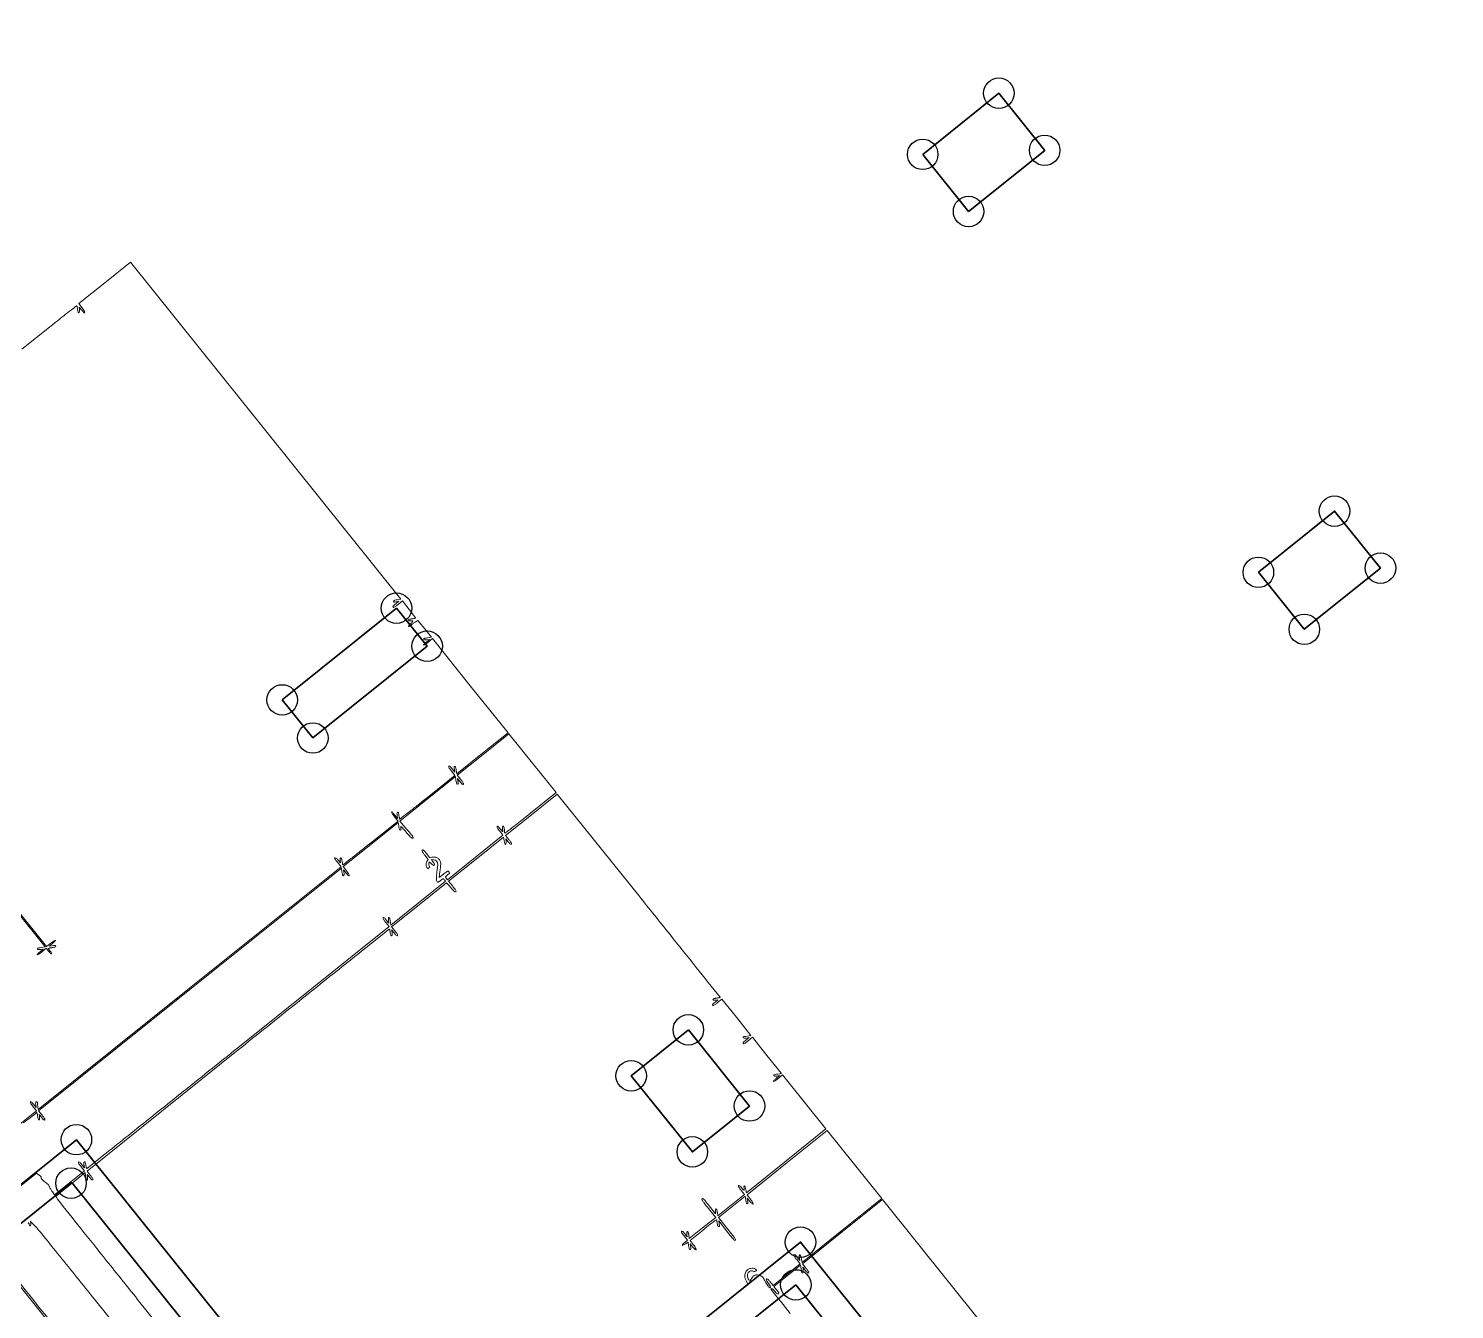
# Model space of a CAD drawing. Header units: metres. Extents: x 7511766 to 7511973, y 4692310 to 4692411.
# Drawn here: x 7511946.05 to 7511957.74, y 4692360.63 to 4692371.13 of the extents above; entities that cross this region are included whole.
import ezdxf

# ---------------------------------------------------------------- set-up
doc = ezdxf.new("R2010")
doc.units = ezdxf.units.M
doc.layers.get('0').update_dxf_attribs({"lineweight": 0})
doc.layers.add('A - objekti 1 gjendja faktike_Pen_No__8', color=7, linetype='Continuous', lineweight=0, true_color=0xa80f02)
doc.layers.add('ll-cde-shtyllat', color=7, linetype='Continuous', lineweight=0)
doc.layers.add('shytllat', color=5, linetype='Continuous', lineweight=0)

# ---------------------------------------------------------------- blocks, each defined once
blk = doc.blocks.new('A$C51214811')
for points in [[(348.26, 173.25, 0.000004), (345.22, 175.34, 0.001686)], [(345.72, 195.06, -0.000133), (331.63, 195.08, -0.001108)], [(325.24, 195.1, -0.000175), (321.04, 195.13, -0.412304), (320.96, 195.21, -0.248046), (320.99, 195.27, -0.086321), (321.08, 195.31, -0.042501), (321.25, 195.34, -0.010017), (321.53, 195.35, 0.009548), (321.83, 195.37, 0.049915), (321.99, 195.4, 0.10733), (322.08, 195.45, 0.169902), (322.13, 195.53, 0.1938), (322.11, 195.6, 0.186996), (322.05, 195.65, 0.057137), (321.9, 195.67, 0.006437), (321.55, 195.67), (320.96, 195.67), (320.96, 198.01), (320.96, 200.34), (321.41, 200.08, 0.004616), (321.76, 199.89, 0.066284), (321.89, 199.84, 0.315049), (321.95, 199.86, 0.147671), (321.97, 199.95, 0.168972), (321.95, 200, 0.03918), (321.88, 200.08, 0.036138), (321.78, 200.16, 0.0286), (321.65, 200.24), (321.34, 200.41), (321.91, 200.41, 0.009031), (322.2, 200.42, 0.045588), (322.36, 200.44, 0.104163), (322.45, 200.48, 0.236978), (322.48, 200.54, 0.273642), (322.44, 200.6, 0.084509), (322.33, 200.64, 0.035355), (322.12, 200.66, 0.005946), (321.72, 200.67), (320.96, 200.67), (320.96, 207.69), (320.96, 214.71), (363.94, 214.71)], [(443.31, 173.75, -0.000001), (443.33, 190.23, -0.415883)], [(500.58, 291.8, -0.000003), (500.6, 303.34, -0.41574)], [(239.32, 129.66, -0.002645), (239.34, 130.87, -0.000282), (239.35, 131.94, -0.421127), (239.38, 131.97, -0.10382), (239.42, 131.96, -0.007062), (239.53, 131.91, -0.009869), (239.65, 131.84, -0.007234), (239.78, 131.76, 0.028609), (240.14, 131.57, 0.215036), (240.32, 131.56, 0.550574), (240.34, 131.66, 0.037328), (240.06, 131.88), (239.78, 132.05), (240.31, 132.05, 0.010038), (240.58, 132.06, 0.04885), (240.73, 132.08, 0.11021), (240.81, 132.12, 0.227201), (240.84, 132.18, 0.273642), (240.8, 132.25, 0.084509), (240.69, 132.28, 0.035355), (240.48, 132.3, 0.005946), (240.08, 132.31), (239.32, 132.31), (239.32, 158.83), (239.32, 185.36), (239.77, 185.1, 0.005091), (240.1, 184.92, 0.060859), (240.24, 184.86, 0.280946), (240.3, 184.88, 0.183407), (240.33, 184.96, 0.174943), (240.31, 185.01, 0.032609), (240.24, 185.09, 0.031428), (240.14, 185.17, 0.024173), (240.02, 185.25), (239.7, 185.43), (240.28, 185.44, 0.009076), (240.55, 185.44, 0.039044), (240.72, 185.46, 0.088698), (240.8, 185.49, 0.348407), (240.82, 185.54, 0.245891), (240.77, 185.59, 0.029679), (240.61, 185.63, 0.024548), (240.38, 185.66, 0.009086), (240.05, 185.67), (239.32, 185.7), (239.32, 190.52), (239.32, 195.33), (239.74, 195.08, 0.009261), (240.06, 194.9, 0.067668), (240.22, 194.84, 0.245826), (240.3, 194.86, 0.211069), (240.33, 194.95, 0.171154), (240.31, 195, 0.047659), (240.25, 195.06, 0.042209), (240.16, 195.13, 0.033573), (240.06, 195.18, -0.164663), (239.99, 195.24, -0.522048), (240.01, 195.28, -0.030937), (240.25, 195.31, -0.001698), (241.01, 195.34, 0.00296), (241.73, 195.37, 0.027423), (242.04, 195.4, 0.075702), (242.2, 195.45, 0.235029), (242.26, 195.53, 0.333368), (242.22, 195.62, 0.096821), (242.07, 195.66, 0.02463), (241.73, 195.68, 0.001819), (240.81, 195.66), (239.32, 195.63), (239.32, 200.48), (239.32, 205.34), (239.77, 205.08, 0.013839), (240.05, 204.93, 0.076968), (240.21, 204.88, 0.231469), (240.3, 204.91, 0.205869), (240.33, 204.99, 0.216432), (240.32, 205.03, 0.019681), (240.24, 205.09, 0.022693), (240.14, 205.16, 0.015755), (240.02, 205.23), (239.7, 205.4), (240.27, 205.4, 0.009031), (240.56, 205.41, 0.045588), (240.72, 205.43, 0.104163), (240.81, 205.47, 0.236978), (240.84, 205.53, 0.273642), (240.8, 205.59, 0.084509), (240.69, 205.63, 0.035355), (240.48, 205.65, 0.005946), (240.08, 205.66), (239.32, 205.66), (239.32, 210.18), (239.32, 214.71), (244.48, 214.71), (249.64, 214.71), (249.64, 210.22, -0.000907), (249.63, 207.9, -0.005065), (249.62, 206.65, -0.002917), (249.59, 205.83, -0.568896), (249.53, 205.79, -0.003685), (249.47, 205.83, -0.000678), (249.36, 205.9, -0.000729), (249.23, 205.98, -0.000663), (249.1, 206.06, 0.034313), (248.81, 206.21, 0.321362), (248.68, 206.19, 0.414408), (248.68, 206.07, 0.037281), (248.93, 205.88), (249.25, 205.66), (248.73, 205.66, 0.010027), (248.46, 205.65, 0.049062), (248.31, 205.63, 0.111131), (248.23, 205.59, 0.226743), (248.2, 205.53, 0.266366), (248.24, 205.47, 0.088943), (248.34, 205.43, 0.037256), (248.54, 205.41, 0.00643), (248.92, 205.4), (249.64, 205.4), (249.64, 200.54), (249.64, 195.67), (249.38, 195.67, -0.0387), (249.23, 195.69, -0.222479), (249.16, 195.73, -0.126045), (249.14, 195.83, -0.009722), (249.13, 196.1, 0.010324), (249.13, 196.36, 0.105983), (249.1, 196.46, 0.217022), (249.04, 196.51, 0.063163), (248.92, 196.52, 0.107498), (248.8, 196.49, 0.221958), (248.73, 196.42, 0.062393), (248.71, 196.25, 0.003589), (248.7, 195.74), (248.7, 194.96), (248.13, 195.57, 0.007517), (247.89, 195.82, 0.008037), (247.65, 196.06, 0.007695), (247.44, 196.26, 0.036913), (247.31, 196.36, 0.106481), (246.92, 196.51, 0.114475), (246.51, 196.48, 0.114501), (246.16, 196.28, 0.106568), (245.92, 195.93), (245.81, 195.67), (245.05, 195.67, 0.004652), (244.61, 195.67, 0.045468), (244.43, 195.65, 0.161816), (244.35, 195.6, 0.233524), (244.32, 195.53, 0.194738), (244.37, 195.45, 0.09821), (244.48, 195.4, 0.040737), (244.69, 195.37, 0.00627), (245.09, 195.35), (245.83, 195.33), (245.95, 195.04, 0.06655), (246.08, 194.82, 0.063701), (246.27, 194.64, 0.070589), (246.47, 194.52, 0.141716), (246.65, 194.51, 0.182697), (246.77, 194.58, 0.190443), (246.81, 194.71, 0.175214), (246.75, 194.83, 0.161593), (246.61, 194.9, -0.070178), (246.53, 194.92, -0.040817), (246.44, 194.97, -0.039935), (246.36, 195.04, -0.05326), (246.3, 195.11, -0.034318), (246.23, 195.22, -0.352651), (246.24, 195.28, -0.141456), (246.31, 195.31, -0.006209), (246.57, 195.34, 0.017987), (246.76, 195.36, 0.055107), (246.88, 195.4, 0.096054), (246.95, 195.45, 0.200458), (246.97, 195.51, 0.204984), (246.95, 195.57, 0.09568), (246.88, 195.61, 0.053604), (246.75, 195.65, 0.016659), (246.55, 195.67), (246.13, 195.72), (246.32, 195.91, -0.051679), (246.42, 195.99, -0.04751), (246.53, 196.05, -0.047238), (246.66, 196.09, -0.049759), (246.78, 196.1, -0.091469), (246.96, 196.07, -0.068605), (247.13, 195.97, -0.035955), (247.35, 195.78, -0.006703), (247.73, 195.4, 0.00777), (248.21, 194.91, 0.027056), (248.54, 194.62, 0.042437), (248.79, 194.46, 0.124499), (248.98, 194.41, 0.158754), (249.06, 194.43, 0.160456), (249.1, 194.49, 0.066478), (249.13, 194.62, 0.01072), (249.13, 194.87, -0.008002), (249.14, 195.17, -0.11737), (249.16, 195.28, -0.230406), (249.23, 195.32, -0.041432), (249.38, 195.34), (249.64, 195.34), (249.64, 190.55), (249.64, 185.76), (249.26, 185.98, 0.023984), (248.86, 186.19, 0.220063), (248.67, 186.19, 0.559736), (248.66, 186.09, 0.030161), (248.99, 185.85), (249.26, 185.69), (248.73, 185.69, 0.009996), (248.46, 185.69, 0.048921), (248.31, 185.67, 0.110787), (248.23, 185.63, 0.227124), (248.2, 185.57, 0.266366), (248.24, 185.5, 0.088943), (248.34, 185.46, 0.037256), (248.54, 185.44, 0.00643), (248.92, 185.44), (249.64, 185.44), (249.64, 158.96, -0.000198), (249.63, 148.8, -0.000331), (249.62, 140.26, -0.000004), (249.61, 132.5, -0.413589), (249.58, 132.48, -0.112583), (249.55, 132.49, -0.005525), (249.43, 132.54, -0.008721), (249.3, 132.61, -0.006167), (249.16, 132.69, 0.019245), (249.01, 132.77, 0.026757), (248.87, 132.83, 0.02563), (248.76, 132.87, 0.20198), (248.71, 132.86, 0.236311), (248.66, 132.79, 0.203233), (248.69, 132.71, 0.07532), (248.81, 132.61, 0.017788), (249.03, 132.48), (249.34, 132.32), (248.77, 132.31, 0.009031), (248.48, 132.31, 0.045588), (248.32, 132.28, 0.104163), (248.23, 132.24, 0.236978), (248.2, 132.18, 0.266366), (248.24, 132.12, 0.088943), (248.34, 132.08, 0.037256), (248.54, 132.06, 0.00643), (248.92, 132.06), (249.64, 132.06), (249.64, 129.43), (249.64, 126.8), (249.15, 126.83, -0.010899), (248.94, 126.86, -0.008191), (248.71, 126.89, -0.00829), (248.5, 126.93, -0.01881), (248.33, 126.96, 0.029135), (248.15, 127, 0.048172), (248, 127.01, 0.046851), (247.84, 126.99, 0.0259), (247.66, 126.93, -0.038357), (247.35, 126.85, -0.03421), (247.03, 126.82, -0.030559), (246.75, 126.82, -0.294441), (246.66, 126.89, 0.300125), (246.63, 126.91, 0.030911), (246.52, 126.91, 0.029329), (246.38, 126.9, 0.016376), (246.21, 126.86), (245.79, 126.75), (245.77, 99.71)], [(98.06, 90.5, -0.000001), (113.4, 90.48, -0.426088)], [(102.62, 138.06, -0.000001), (113.4, 138.04, -0.0589)], [(201.34, 137.96, -0.000006), (209, 137.94, -0.425725)], [(201.34, 147.01, -0.000006), (209, 146.99, -0.425725)], [(215.88, 147.03), (222.4, 147.03), (222.14, 146.58, 0.005105), (221.96, 146.25, 0.05887), (221.91, 146.11, 0.273209), (221.92, 146.04, 0.194915), (222, 146.02, 0.175744), (222.05, 146.03, 0.030637), (222.13, 146.11, 0.030019), (222.21, 146.21, 0.022931), (222.29, 146.33), (222.47, 146.65), (222.48, 146.08, 0.013372), (222.49, 145.86, 0.023366), (222.51, 145.67, 0.020491), (222.53, 145.53, 0.346819), (222.57, 145.51, 0.365646), (222.6, 145.54, 0.014491), (222.63, 145.72, 0.018502), (222.65, 145.96, 0.009164), (222.65, 146.27), (222.65, 147.03), (223.16, 147.03, 0.015416), (223.35, 147.04, 0.025878), (223.52, 147.05, 0.024068), (223.64, 147.08, 0.339565), (223.67, 147.11, 0.322437), (223.64, 147.15, 0.031449), (223.54, 147.17, 0.03053), (223.41, 147.19, 0.01883), (223.24, 147.2, -0.007463), (223.08, 147.2, -0.012392), (222.94, 147.21, -0.006021), (222.83, 147.22, -0.384214), (222.82, 147.23, -0.118776), (222.83, 147.26, -0.002401), (222.88, 147.36, -0.005535), (222.95, 147.49, -0.003675), (223.03, 147.63, 0.021224), (223.24, 148.05, 0.269191), (223.23, 148.21, 0.509183), (223.12, 148.22, 0.024444), (222.87, 147.85), (222.66, 147.5), (222.65, 148.11, 0.012164), (222.65, 148.35, 0.02208), (222.63, 148.55, 0.018882), (222.6, 148.69, 0.351751), (222.57, 148.72, 0.365646), (222.53, 148.69, 0.014491), (222.51, 148.51, 0.018502), (222.49, 148.27, 0.009164), (222.48, 147.96), (222.48, 147.2), (215.96, 147.2)], [(156.67, 185.38, -0.000002), (156.68, 191.94, -0.41377)], [(156.66, 195.67), (156.66, 200.5, -0.000842), (156.67, 203, -0.004705), (156.68, 204.34, -0.002522), (156.71, 205.23, -0.56998), (156.77, 205.27, -0.003685), (156.83, 205.23, -0.000678), (156.94, 205.16, -0.000729), (157.07, 205.08, -0.000663), (157.2, 205, 0.03479), (157.49, 204.85, 0.312375), (157.62, 204.87, 0.422084), (157.62, 204.99, 0.03844), (157.38, 205.18), (157.06, 205.4), (157.6, 205.42, 0.013844), (158.1, 205.46, 0.614416), (158.13, 205.53, 0.192919), (157.97, 205.61, 0.010005), (157.4, 205.64), (156.66, 205.66), (156.66, 210.19), (156.66, 214.71), (186.2, 214.71), (215.73, 214.71), (215.47, 214.25, 0.013839), (215.33, 213.98, 0.076968), (215.28, 213.82, 0.231469), (215.3, 213.73, 0.205869), (215.39, 213.69, 0.216432), (215.42, 213.71, 0.019681), (215.49, 213.79, 0.022693), (215.55, 213.89, 0.015755), (215.62, 214.01), (215.79, 214.33), (215.79, 213.76, 0.009031), (215.8, 213.47, 0.045588), (215.82, 213.3, 0.104163), (215.86, 213.22, 0.236978), (215.93, 213.19, 0.273642), (215.99, 213.22, 0.084509), (216.03, 213.34, 0.035355), (216.05, 213.54, 0.005946), (216.05, 213.95), (216.05, 214.71), (217.53, 214.71, -0.004017), (218.1, 214.71, -0.006694), (218.58, 214.69, -0.001794), (218.99, 214.67, -0.40162), (219.01, 214.65, -0.111035), (219, 214.61, -0.00754), (218.95, 214.5, -0.010506), (218.88, 214.38, -0.007675), (218.8, 214.24, 0.012268), (218.72, 214.11, 0.014838), (218.66, 213.97, 0.013493), (218.61, 213.86, 0.091427), (218.59, 213.8, 0.200111), (218.62, 213.72, 0.321279), (218.69, 213.71, 0.109984), (218.8, 213.79, 0.037152), (218.92, 213.95, -0.066459), (219.04, 214.1, -0.464209), (219.12, 214.09, -0.13483), (219.17, 213.94, -0.013814), (219.18, 213.56, 0.021337), (219.19, 213.42, 0.034326), (219.21, 213.3, 0.037991), (219.23, 213.21, 0.308329), (219.27, 213.19, 0.286793), (219.3, 213.21, 0.047748), (219.33, 213.28, 0.039945), (219.35, 213.38, 0.025194), (219.35, 213.5, -0.011897), (219.36, 213.66, -0.005253), (219.37, 213.86, -0.005195), (219.39, 214.07, -0.006962), (219.41, 214.27), (219.46, 214.71), (220.93, 214.71), (222.4, 214.71), (222.14, 214.26, 0.005105), (221.96, 213.93, 0.05887), (221.91, 213.79, 0.273209), (221.92, 213.72, 0.194915), (222, 213.7, 0.175744), (222.05, 213.71, 0.030637), (222.13, 213.79, 0.030019), (222.21, 213.89, 0.022931), (222.29, 214.01), (222.47, 214.33), (222.48, 213.76, 0.013372), (222.49, 213.54, 0.023366), (222.51, 213.35, 0.020491), (222.53, 213.21, 0.346819), (222.57, 213.19, 0.365646), (222.6, 213.22, 0.014491), (222.63, 213.4, 0.018502), (222.65, 213.64, 0.009164), (222.65, 213.95), (222.65, 214.71), (230.9, 214.71), (239.15, 214.71), (239.15, 210.22), (239.15, 205.73), (238.69, 205.99, 0.013632), (238.48, 206.1, 0.036849), (238.33, 206.17, 0.055394), (238.23, 206.19, 0.285851), (238.17, 206.16, 0.078544), (238.14, 206.09, 0.25054), (238.16, 206.04, 0.068732), (238.22, 205.99, 0.002883), (238.47, 205.84), (238.77, 205.66), (238.2, 205.66, 0.008923), (237.9, 205.65, 0.04577), (237.74, 205.63, 0.10575), (237.66, 205.59, 0.236826), (237.63, 205.53, 0.273642), (237.66, 205.47, 0.084509), (237.77, 205.43, 0.035355), (237.98, 205.41, 0.005946), (238.39, 205.4), (239.15, 205.4), (239.15, 200.58, -0.001233), (239.14, 198.73, -0.002058), (239.13, 197.18, -0.000171), (239.11, 195.79, -0.422362), (239.08, 195.76, -0.10382), (239.05, 195.77, -0.007062), (238.94, 195.83, -0.009869), (238.82, 195.89, -0.007234), (238.68, 195.97, 0.012708), (238.55, 196.05, 0.015414), (238.41, 196.12, 0.01405), (238.3, 196.17, 0.095102), (238.24, 196.18, 0.218217), (238.16, 196.15, 0.339983), (238.15, 196.07, 0.086405), (238.27, 195.95, 0.02268), (238.49, 195.81), (238.85, 195.59), (238.24, 195.59, 0.012065), (238, 195.58, 0.0222), (237.8, 195.57, 0.01921), (237.65, 195.54, 0.352506), (237.63, 195.51, 0.365646), (237.66, 195.47, 0.014491), (237.84, 195.44, 0.018502), (238.08, 195.43, 0.009164), (238.39, 195.42), (239.15, 195.42), (239.15, 190.6, -0.000654), (239.15, 188.75, -0.001091), (239.14, 187.19, -0.000048), (239.13, 185.79, -0.412114), (239.11, 185.78, -0.118776), (239.09, 185.78, -0.002401), (238.98, 185.84, -0.005535), (238.86, 185.91, -0.003675), (238.71, 185.99, 0.011167), (238.56, 186.07, 0.013731), (238.42, 186.14, 0.012176), (238.3, 186.19, 0.090598), (238.24, 186.2, 0.192997), (238.16, 186.17, 0.340288), (238.15, 186.1, 0.109392), (238.24, 186, 0.035201), (238.41, 185.88), (238.68, 185.73), (238.18, 185.69, 0.017263), (237.98, 185.67, 0.029087), (237.81, 185.63, 0.030909), (237.69, 185.59, 0.218326), (237.65, 185.54, 0.394038), (237.67, 185.49, 0.06108), (237.79, 185.46, 0.029434), (238, 185.44, 0.006363), (238.38, 185.44), (239.15, 185.44), (239.15, 158.91), (239.15, 132.38), (238.83, 132.57, -0.004855), (238.7, 132.65, -0.005537), (238.58, 132.72, -0.005042), (238.48, 132.79, -0.030884), (238.43, 132.83, 0.094374), (238.34, 132.89, 0.116251), (238.24, 132.9, 0.159083), (238.16, 132.86, 0.211125), (238.13, 132.8, 0.175744), (238.15, 132.74, 0.030637), (238.23, 132.67, 0.030019), (238.33, 132.58, 0.022931), (238.45, 132.5), (238.77, 132.32), (238.19, 132.31, 0.009126), (237.91, 132.31, 0.039013), (237.75, 132.29, 0.08811), (237.66, 132.25, 0.348167), (237.65, 132.2, 0.245891), (237.7, 132.15, 0.029679), (237.85, 132.12, 0.024548), (238.09, 132.09, 0.009086), (238.41, 132.07), (239.15, 132.05), (239.15, 128.28, -0.001578)], [(285.26, 126.73), (267.84, 126.73, -0.000284), (261.14, 126.73, -0.000463), (255.46, 126.74, -0.000044), (250.37, 126.76, -0.048595), (250.16, 126.78), (249.89, 126.83), (249.89, 129.41), (249.89, 131.99), (250.27, 131.77, 0.023984), (250.67, 131.56, 0.220063), (250.86, 131.56, 0.559736), (250.87, 131.66, 0.030161), (250.54, 131.89), (250.27, 132.06), (250.8, 132.06, 0.009996), (251.07, 132.06, 0.048921), (251.22, 132.08, 0.110787), (251.3, 132.12, 0.227124), (251.33, 132.18, 0.266366), (251.29, 132.25, 0.088943), (251.19, 132.28, 0.037256), (250.99, 132.3, 0.00643), (250.61, 132.31), (249.89, 132.31), (249.89, 158.79, -0.000198), (249.9, 168.94, -0.000331), (249.91, 177.49, -0.000004), (249.93, 185.25, -0.413589), (249.95, 185.27, -0.112583), (249.98, 185.26, -0.005525), (250.1, 185.21, -0.008721), (250.23, 185.14, -0.006167), (250.37, 185.05, 0.019245), (250.52, 184.97, 0.026757), (250.66, 184.92, 0.02563), (250.77, 184.88, 0.20198), (250.83, 184.89, 0.236311), (250.87, 184.96, 0.203233), (250.84, 185.04, 0.07532), (250.72, 185.14, 0.017788), (250.5, 185.27), (250.19, 185.43), (250.76, 185.43, 0.009031), (251.05, 185.44, 0.045588), (251.21, 185.46, 0.104163), (251.3, 185.5, 0.236978), (251.33, 185.57, 0.266366), (251.29, 185.63, 0.088943), (251.19, 185.67, 0.037256), (250.99, 185.69, 0.00643), (250.61, 185.69), (249.89, 185.69), (249.89, 190.51), (249.89, 195.33), (250.76, 195.35, 0.004927), (251.24, 195.37, 0.035666), (251.48, 195.4, 0.090154), (251.6, 195.45, 0.211012), (251.65, 195.53, 0.263156), (251.63, 195.61, 0.141275), (251.53, 195.65, 0.038603), (251.32, 195.67, 0.003739), (250.79, 195.67), (249.89, 195.67), (249.89, 200.49), (249.89, 205.31), (250.33, 205.06, 0.026194), (250.68, 204.88, 0.218062), (250.85, 204.88, 0.536356), (250.86, 204.97, 0.036194), (250.6, 205.18), (250.28, 205.4), (250.8, 205.4, 0.010027), (251.07, 205.41, 0.049062), (251.22, 205.43, 0.111131), (251.3, 205.47, 0.226743), (251.33, 205.53, 0.266366), (251.29, 205.59, 0.088943), (251.19, 205.63, 0.037256), (250.99, 205.65, 0.00643), (250.61, 205.66), (249.89, 205.66), (249.89, 210.18), (249.89, 214.71), (267.7, 214.71, -0.000177), (274.53, 214.71, -0.000295), (280.28, 214.7, -0.000004), (285.5, 214.69, -0.413656), (285.51, 214.68, -0.118776), (285.5, 214.65, -0.002401), (285.45, 214.54, -0.005535), (285.38, 214.42, -0.003675), (285.3, 214.27, 0.011167), (285.22, 214.13, 0.013731), (285.15, 213.98, 0.012176), (285.1, 213.86, 0.090598), (285.09, 213.8, 0.188548), (285.12, 213.72, 0.340202), (285.18, 213.71, 0.103425), (285.29, 213.79, 0.028074), (285.41, 213.97), (285.59, 214.24), (285.59, 213.72, 0.010038), (285.6, 213.45, 0.04885), (285.62, 213.3, 0.11021), (285.66, 213.22, 0.227201), (285.72, 213.19, 0.273642), (285.78, 213.22, 0.084509), (285.82, 213.34, 0.035355), (285.84, 213.54, 0.005946), (285.85, 213.95), (285.85, 214.71), (289.03, 214.71), (292.21, 214.71), (291.95, 214.25, 0.003411), (291.75, 213.89, 0.064225), (291.7, 213.77, 0.337749), (291.73, 213.72, 0.128585), (291.81, 213.69, 0.168972), (291.87, 213.72, 0.03918), (291.95, 213.79, 0.036138), (292.03, 213.89, 0.0286), (292.1, 214.01), (292.27, 214.33), (292.27, 213.76, 0.009031), (292.28, 213.47, 0.045588), (292.3, 213.3, 0.104163), (292.34, 213.22, 0.236978), (292.4, 213.19, 0.273642), (292.47, 213.22, 0.084509), (292.51, 213.34, 0.035355), (292.53, 213.54, 0.005946), (292.53, 213.95), (292.53, 214.71), (295.7, 214.71), (298.88, 214.71), (298.62, 214.26, 0.005105), (298.44, 213.93, 0.05887), (298.38, 213.79, 0.273209), (298.4, 213.72, 0.194915), (298.47, 213.7, 0.175744), (298.53, 213.71, 0.030637), (298.6, 213.79, 0.030019), (298.69, 213.89, 0.022931), (298.77, 214.01), (298.95, 214.33), (298.96, 213.76, 0.013372), (298.96, 213.54, 0.023366), (298.98, 213.35, 0.020491), (299.01, 213.21, 0.346819), (299.05, 213.19, 0.365646), (299.08, 213.22, 0.014491), (299.11, 213.4, 0.018502), (299.12, 213.64, 0.009164), (299.13, 213.95), (299.13, 214.71), (303.87, 214.71), (308.6, 214.71), (308.6, 207.74), (308.6, 200.77), (308.19, 200.99, 0.019127), (308.02, 201.07, 0.028534), (307.87, 201.13, 0.027691), (307.75, 201.16, 0.253801), (307.7, 201.14, 0.194396), (307.69, 201.11, 0.117996), (307.7, 201.06, 0.084089), (307.73, 201.02, 0.052525), (307.79, 200.97, -0.006043), (308.1, 200.78, -0.33335), (308.12, 200.72, -0.322883), (308.07, 200.68, -0.005843), (307.7, 200.67, 0.010086), (307.43, 200.66, 0.048769), (307.28, 200.64, 0.109555), (307.2, 200.6, 0.227288), (307.17, 200.54, 0.266366), (307.2, 200.48, 0.088943), (307.31, 200.44, 0.037256), (307.51, 200.42, 0.00643), (307.89, 200.41), (308.6, 200.41), (308.6, 198.08), (308.6, 195.75), (308.24, 195.97, 0.010753), (308.09, 196.05, 0.013531), (307.95, 196.12, 0.011674), (307.83, 196.17, 0.096868), (307.77, 196.18, 0.204312), (307.7, 196.15, 0.325235), (307.69, 196.08, 0.09901), (307.78, 195.98, 0.028332), (307.95, 195.85), (308.22, 195.68), (306.8, 195.68, 0.002113), (305.94, 195.67, 0.024344), (305.6, 195.65, 0.084302), (305.45, 195.61, 0.342993), (305.41, 195.53, 0.273043), (305.48, 195.44, 0.055507), (305.68, 195.4, 0.020847), (306.07, 195.38, 0.002049), (307.02, 195.38), (308.6, 195.39), (308.6, 193.07), (308.6, 190.76), (308.24, 190.98, 0.010753), (308.09, 191.06, 0.013531), (307.95, 191.13, 0.011674), (307.83, 191.18, 0.096868), (307.77, 191.19, 0.204312), (307.7, 191.16, 0.325235), (307.69, 191.09, 0.09901), (307.78, 190.99, 0.028332), (307.95, 190.86), (308.22, 190.69), (307.7, 190.68, 0.010038), (307.43, 190.68, 0.04885), (307.28, 190.66, 0.11021), (307.2, 190.62, 0.227201), (307.17, 190.56, 0.265613), (307.2, 190.49, 0.089397), (307.31, 190.45, 0.037456), (307.5, 190.43, 0.006482), (307.88, 190.43), (308.6, 190.43), (308.62, 189.94, 0.016134), (308.65, 189.55, 0.321331), (308.73, 189.47, 0.438139), (308.81, 189.52, 0.017945), (308.84, 189.9), (308.87, 190.34), (309.29, 190.09, 0.009424), (309.6, 189.91, 0.065925), (309.76, 189.85, 0.236776), (309.84, 189.87, 0.221667), (309.87, 189.95, 0.180386), (309.85, 190, 0.035725), (309.78, 190.08, 0.033672), (309.68, 190.15, 0.025766), (309.56, 190.22), (309.24, 190.39), (309.82, 190.41, 0.010182), (310.08, 190.43, 0.036329), (310.25, 190.46, 0.069509), (310.34, 190.49, 0.360342), (310.36, 190.54, 0.251947), (310.31, 190.59, 0.025187), (310.15, 190.62, 0.023026), (309.91, 190.65, 0.009412), (309.59, 190.67), (308.86, 190.69), (308.86, 193.02, -0.001777), (308.86, 194.22, -0.009883), (308.88, 194.86, -0.010804), (308.91, 195.25, -0.551065), (308.96, 195.28, -0.003685), (309.02, 195.25, -0.000678), (309.14, 195.18, -0.000729), (309.26, 195.1, -0.000663), (309.4, 195.02, 0.018439), (309.55, 194.93, 0.05463), (309.67, 194.88, 0.090569), (309.75, 194.88, 0.173916), (309.81, 194.9, 0.034169), (309.85, 194.94, 0.055779), (309.87, 194.98, 0.077793), (309.88, 195.01, 0.264177), (309.87, 195.02, 0.021674), (309.84, 195.04, 0.001135), (309.76, 195.1, 0.001792), (309.66, 195.16, 0.001302), (309.54, 195.23), (309.25, 195.41), (310.98, 195.39, 0.001819), (312.02, 195.39, 0.019266), (312.44, 195.4, 0.050796), (312.66, 195.44, 0.281076), (312.73, 195.53, 0.386438), (312.68, 195.61, 0.053621), (312.46, 195.65, 0.017751), (312, 195.67, 0.001463), (310.81, 195.67), (308.86, 195.67), (308.86, 198), (308.86, 200.33), (309.32, 200.07, 0.013355), (309.52, 199.96, 0.038063), (309.68, 199.9, 0.059741), (309.78, 199.88, 0.278577), (309.83, 199.91, 0.031), (309.85, 199.94, 0.046666), (309.87, 199.98, 0.057974), (309.87, 200.01, 0.246146), (309.86, 200.02, 0.013628), (309.84, 200.04, 0.000456), (309.75, 200.09, 0.000865), (309.65, 200.15, 0.000603), (309.54, 200.23), (309.24, 200.41), (309.82, 200.41, 0.009062), (310.09, 200.42, 0.039053), (310.26, 200.44, 0.088868), (310.34, 200.47, 0.348476), (310.36, 200.52, 0.245891), (310.31, 200.57, 0.029679), (310.15, 200.6, 0.024548), (309.92, 200.63, 0.009086), (309.59, 200.65), (308.86, 200.67), (308.86, 207.69), (308.86, 214.71), (314.82, 214.71), (320.79, 214.71), (320.79, 207.72), (320.79, 200.74), (320.4, 200.96, 0.011597), (320.24, 201.04, 0.014102), (320.09, 201.11, 0.012683), (319.96, 201.16, 0.089272), (319.89, 201.17, 0.181597), (319.8, 201.14, 0.363837), (319.79, 201.07, 0.105918), (319.89, 200.96, 0.029861), (320.09, 200.84), (320.41, 200.67), (319.84, 200.67, 0.009031), (319.54, 200.66, 0.045588), (319.38, 200.64, 0.104163), (319.3, 200.6, 0.236978), (319.26, 200.54, 0.273642), (319.3, 200.48, 0.084509), (319.41, 200.44, 0.035355), (319.62, 200.42, 0.005946), (320.03, 200.41), (320.79, 200.41), (320.79, 198.04), (320.79, 195.67), (320.15, 195.67, 0.005846), (319.78, 195.67, 0.0535), (319.62, 195.65, 0.180342), (319.55, 195.6, 0.204914), (319.53, 195.53, 0.176416), (319.58, 195.45, 0.105433), (319.67, 195.4, 0.047313), (319.85, 195.37, 0.008479), (320.17, 195.35, -0.008504), (320.49, 195.34, -0.043455), (320.66, 195.31, -0.098238), (320.75, 195.26, -0.236997), (320.79, 195.2, -0.213033), (320.76, 195.14, -0.140541), (320.69, 195.1, -0.052896), (320.54, 195.09, -0.008349), (320.26, 195.11, -0.010416), (320.03, 195.13, -0.008394), (319.79, 195.16, -0.0085), (319.57, 195.2, -0.02147), (319.41, 195.23, 0.064714), (319.09, 195.28, 0.075729), (318.79, 195.23, 0.076557), (318.52, 195.1, 0.068104), (318.29, 194.89, 0.029776), (318.17, 194.74, 0.074552), (318.11, 194.61, 0.072229), (318.09, 194.46, 0.026658), (318.1, 194.26, 0.031012), (318.13, 194.11, 0.027174), (318.18, 193.95, 0.028137), (318.23, 193.81, 0.069644), (318.29, 193.73, -0.010125), (318.39, 193.62, -0.29066), (318.39, 193.58, -0.281034), (318.36, 193.56, -0.009632), (318.22, 193.56, -0.06538), (317.95, 193.6, -0.050678), (317.67, 193.7, -0.053033), (317.44, 193.85, -0.117448), (317.31, 194.01, -0.088801), (317.25, 194.23, -0.091593), (317.28, 194.45, -0.097345), (317.38, 194.64, -0.116273), (317.53, 194.76, 0.05591), (317.62, 194.82, 0.077484), (317.69, 194.88, 0.081855), (317.73, 194.97, 0.071083), (317.74, 195.06, 0.033376), (317.73, 195.17, 0.198389), (317.71, 195.22, 0.204327), (317.65, 195.23, 0.035562), (317.55, 195.21, 0.106629), (317.23, 195.03, 0.106356), (317.01, 194.73, 0.100768), (316.92, 194.35, 0.086383), (316.98, 193.95, 0.082796), (317.12, 193.69, 0.076699), (317.33, 193.48, 0.064598), (317.64, 193.32, 0.03767), (318.04, 193.2), (318.5, 193.1), (318.5, 159.91)], [(262.71, 115.56, -0.000483), (257.99, 115.56, -0.000806), (254.02, 115.58, -0.000026), (250.43, 115.6, -0.424894)], [(250.38, 121.61, -0.476371), (250.48, 121.65, 0.031151), (250.55, 121.62, 0.022713), (250.64, 121.59, 0.023089), (250.72, 121.57, 0.045946), (250.79, 121.57, 0.027318), (250.87, 121.57, 0.392194), (250.89, 121.59, 0.169707), (250.88, 121.63, 0.007415), (250.78, 121.73, 0.032777), (250.71, 121.8, 0.022657), (250.62, 121.87, 0.022921), (250.53, 121.93, 0.042754), (250.45, 121.96, -0.826436), (250.47, 122.06, -0.003509), (252.37, 122.1, -0.002858), (255.69, 122.13, -0.000323), (263.2, 122.14), (275.02, 122.16)], [(312.55, 88.27, 0.000001), (312.54, 92.14, 0.000001), (312.53, 96.71)]]:
    blk.add_lwpolyline(points, format="xyb")
blk.add_lwpolyline([(250.32, 95.77), (250.32, 105.54), (250.32, 115.3), (262.67, 115.3)])

msp = doc.modelspace()

# ---------------------------------------------------------------- linework, layer by layer
at = {"color": 8, "linetype": 'ByBlock', "lineweight": -2, "transparency": 16777216}
for centre in [(7511954.004, 4692370.599), (7511953.38, 4692370.098), (7511954.379, 4692370.131), (7511953.756, 4692369.63), (7511956.754, 4692367.174), (7511956.13, 4692366.673), (7511957.13, 4692366.707), (7511949.069, 4692366.379), (7511956.506, 4692366.206), (7511949.32, 4692366.067), (7511948.133, 4692365.627), (7511948.384, 4692365.315), (7511951.46, 4692362.923), (7511950.992, 4692362.547), (7511951.961, 4692362.299), (7511946.447, 4692362.023), (7511951.493, 4692361.923), (7511946.403, 4692361.667), (7511952.379, 4692361.184), (7511952.341, 4692360.833)]:
    msp.add_circle(centre, 0.125, dxfattribs=at)
at = {"layer": 'A - objekti 1 gjendja faktike_Pen_No__8', "color": 14, "linetype": 'Continuous', "lineweight": 35, "true_color": 0xa80f02, "flags": 128}
for points in [[(7511953.37993, 4692370.09763), (7511953.75565, 4692369.62984), (7511954.37938, 4692370.1308), (7511954.00366, 4692370.59859)], [(7511956.13018, 4692366.67337), (7511956.5059, 4692366.20558), (7511957.12963, 4692366.70653), (7511956.75391, 4692367.17433)], [(7511948.13348, 4692365.62734), (7511948.38396, 4692365.31548), (7511949.31956, 4692366.06691), (7511949.06908, 4692366.37878)], [(7511951.4602, 4692362.92259), (7511950.9924, 4692362.54687), (7511951.49336, 4692361.92314), (7511951.96116, 4692362.29886)], [(7511949.18232, 4692358.61705), (7511952.37894, 4692361.18447), (7511954.32016, 4692358.76752), (7511954.12524, 4692358.61097), (7511952.34057, 4692360.833), (7511950.93718, 4692359.70585), (7511952.72185, 4692357.48381), (7511952.52693, 4692357.32726), (7511950.74226, 4692359.5493), (7511949.33887, 4692358.42214), (7511951.12354, 4692356.2001), (7511950.38662, 4692355.60822), (7511950.23007, 4692355.80314), (7511950.77207, 4692356.23846), (7511946.40851, 4692361.6714), (7511944.06954, 4692359.79278), (7511948.43309, 4692354.35986), (7511949.06057, 4692354.86384), (7511949.21712, 4692354.66892), (7511948.39472, 4692354.0084), (7511943.71744, 4692359.83062), (7511946.44688, 4692362.02287)]]:
    msp.add_lwpolyline(points, close=True, dxfattribs=at)
at = {"layer": 'shytllat', "color": 8, "linetype": 'Continuous', "lineweight": 35, "flags": 128}
for points in [[(7511953.37993, 4692370.09763), (7511953.75565, 4692369.62984), (7511954.37938, 4692370.1308), (7511954.00366, 4692370.59859)], [(7511956.13018, 4692366.67337), (7511956.5059, 4692366.20558), (7511957.12963, 4692366.70653), (7511956.75391, 4692367.17433)], [(7511948.13348, 4692365.62734), (7511948.38396, 4692365.31548), (7511949.31956, 4692366.06691), (7511949.06908, 4692366.37878)], [(7511951.4602, 4692362.92259), (7511950.9924, 4692362.54687), (7511951.49336, 4692361.92314), (7511951.96116, 4692362.29886)], [(7511949.18232, 4692358.61705), (7511952.37894, 4692361.18447), (7511954.32016, 4692358.76752), (7511954.12524, 4692358.61097), (7511952.34057, 4692360.833), (7511950.93718, 4692359.70585), (7511952.72185, 4692357.48381), (7511952.52693, 4692357.32726), (7511950.74226, 4692359.5493), (7511949.33887, 4692358.42214), (7511951.12354, 4692356.2001), (7511950.38662, 4692355.60822), (7511950.23007, 4692355.80314), (7511950.77207, 4692356.23846), (7511946.40851, 4692361.6714), (7511944.06954, 4692359.79278), (7511948.43309, 4692354.35986), (7511949.06057, 4692354.86384), (7511949.21712, 4692354.66892), (7511948.39472, 4692354.0084), (7511943.71744, 4692359.83062), (7511946.44688, 4692362.02287)]]:
    msp.add_lwpolyline(points, close=True, dxfattribs=at)

# ---------------------------------------------------------------- block references
at = {"layer": 'll-cde-shtyllat', "xscale": 0.05993101123899882, "yscale": 0.05993101123899882, "zscale": 0.05993101123899882, "rotation": 308.7325131062978}
msp.add_blockref('A$C51214811', (7511930.97796, 4692368.48715), dxfattribs=at)

doc.saveas('drawing.dxf')
